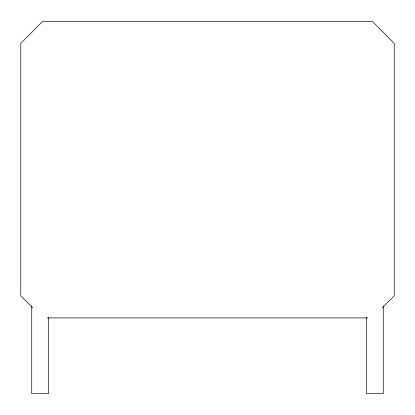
<?xml version="1.0" encoding="UTF-8"?>
<svg xmlns="http://www.w3.org/2000/svg" width="415" height="415" viewBox="0 0 415 415"><rect width="100%" height="100%" fill="white"/><g stroke="black" fill="none" stroke-linecap="round" stroke-linejoin="round"><path stroke-width="0.62" d="M382.142 307.971L394.25 295.781L394.25 43.419L372.281 21.3L42.719 21.3L20.75 43.419L20.75 295.781L32.858 307.971M47.253 317.9L367.747 317.9M383.263 305.746L383.263 393.7L366.523 393.7L366.523 317.387M48.477 317.387L48.477 393.7L31.737 393.7L31.737 305.746"/></g></svg>
